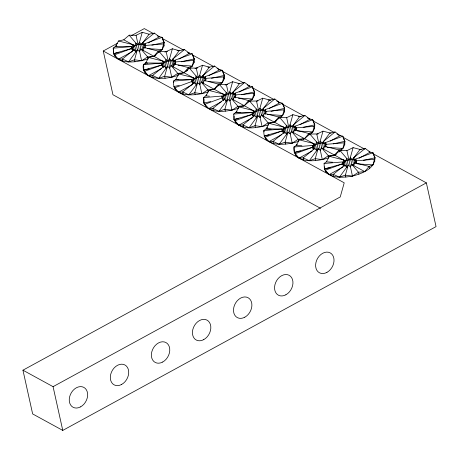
<?xml version="1.0" encoding="UTF-8"?>
<svg xmlns="http://www.w3.org/2000/svg" width="459" height="459" viewBox="0 0 459 459"><rect width="100%" height="100%" fill="white"/><g stroke="black" fill="none" stroke-linecap="round" stroke-linejoin="round"><path stroke-width="0.69" d="M145.205 47.862L145.256 45.475L163.559 43.949L164.144 42.452L162.125 37.357L158.051 36.33M175.327 64.335L175.378 61.954L193.681 60.427L194.266 58.93L192.246 53.835L188.173 52.808M205.448 80.813L205.5 78.432L223.803 76.905L224.388 75.402L222.368 70.307L218.295 69.286M235.57 97.291L235.622 94.91L253.925 93.378L254.51 91.88L252.49 86.785L248.417 85.758M265.692 113.769L265.744 111.382L284.046 109.856L284.632 108.358L282.612 103.264L278.538 102.237M295.803 130.838L295.866 127.86L314.168 126.334L314.754 124.837L312.734 119.742L308.006 118.462M325.924 147.316L325.988 144.338L344.29 142.812L344.875 141.309L342.856 136.214L338.782 135.187M356.041 163.794L356.109 160.816L374.412 159.284L374.997 157.787L372.972 152.692L370.218 152.164L368.961 151.481M113.608 51.534L113.522 53.628C119.667 65.729 137.551 62.022 148.068 58.895L147.626 56.91L140.913 49.01L139.593 51.511L141.613 60.777L134.527 59.802L128.583 61.867L122.461 59.01L118.307 59.245L113.522 53.628L113.23 48.149L116.511 45.498M159.68 52.085L162.142 49.566L164.001 45.94L164.144 42.452L162.566 39.342L162.125 37.357L144.866 43.68L144.436 44.982L145.05 47.759M179.222 85.374L173.766 86.579L178.545 92.202L182.705 91.961L188.827 94.818L194.771 92.752L201.857 93.734L199.837 84.467L201.157 81.966L207.87 89.861L208.311 91.852C197.559 95.581 172.194 99.092 173.473 81.105L175.768 79.464L191.776 79.579L192.178 82.517C193.228 77.313 201.581 75.724 205.552 78.621M190.296 68.058L192.264 66.044L194.123 62.413L194.266 58.93L193.004 56.44M218.949 111.296L226.407 101.238L224.417 99.012L223.602 100.527L222.844 97.05L221.898 96.051L203.595 97.583L203.888 103.057L208.667 108.68L212.827 108.439L218.949 111.296L224.893 109.231L231.979 110.206L229.959 100.946L231.279 98.444L237.992 106.339L238.433 108.33C227.916 111.451 210.033 115.157 203.888 103.057L204.031 99.569L203.595 97.583L206.877 94.933M220.418 84.536L222.386 82.522L224.244 78.891L224.388 75.402L222.81 72.298M234.153 116.047L234.01 119.535C240.155 131.635 258.038 127.929 268.555 124.802L268.113 122.817L261.401 114.916L260.081 117.418L262.1 126.684L255.015 125.709L249.071 127.768L242.949 124.917L238.789 125.152L234.01 119.535L233.711 114.056L236.999 111.405M250.539 101.014L252.507 99.001L254.366 95.369L254.51 91.88L253.248 89.396M280.661 117.493L282.629 115.473L284.488 111.847L284.632 108.358L283.369 105.874M310.29 134.47L312.751 131.951L314.61 128.319L314.754 124.837L312.877 120.401M324.461 166.869L324.375 168.964C329.126 179.165 343.217 177.673 352.466 176.113C361.531 173.628 374.928 169.05 374.997 157.787L373.729 155.303M340.412 150.948L342.873 148.429L344.732 144.797L344.875 141.309L343.607 138.825M131.974 48.614L132.978 44.672L118.531 40.994L115.525 46.508L116.942 46.6M162.096 65.086L163.1 61.15L148.653 57.473L145.027 64.197M193.337 83.354L192.723 80.577L193.222 77.623L178.775 73.945L175.768 79.464L178.597 79.648M222.334 98.042L223.344 94.101L208.897 90.423L205.89 95.937L209.424 96.172M252.456 114.52L253.466 110.579L239.019 106.901L236.012 112.415L240.252 112.69M265.715 139.117L265.273 137.126L282.532 130.804L282.543 131.945L283.587 127.057L269.14 123.379L266.134 128.893L263.833 130.534C262.559 148.521 287.925 145.015 298.677 141.28L298.235 139.289L291.522 131.394L290.203 133.896L292.222 143.162L285.137 142.187L279.192 144.246L273.071 141.395L268.911 141.63L264.132 136.007L282.532 130.804L283.846 133.477M312.699 147.471L313.709 143.529L299.262 139.852L296.256 145.365L293.955 147.012C292.681 164.999 318.047 161.488 328.799 157.758L328.357 155.767L321.644 147.873L320.325 150.374L322.344 159.634L315.258 158.659L309.314 160.725L303.192 157.867L299.033 158.108L294.253 152.486L294.104 147.672M342.821 163.949L343.831 160.007L329.384 156.33L326.378 161.843L324.077 163.484L324.375 168.964L329.155 174.581L333.314 174.345L339.436 177.203L345.38 175.137L352.466 176.113L358.479 172.245L364.75 171.614L369.105 166.445L372.995 164.907L374.412 159.284L374.854 161.275M148.653 57.473L153.897 56.279L158.257 51.11L162.142 49.566L163.559 43.949L164.001 45.94M178.775 73.945L184.019 72.751L188.379 67.582L192.264 66.044L193.681 60.427L194.123 62.413M208.897 90.423L214.141 89.23L218.501 84.06L222.386 82.522L223.803 76.905L224.244 78.891M242.966 106.287L244.263 105.708L248.623 100.538L252.507 99.001L253.925 93.378L254.366 95.369M269.14 123.379L274.384 122.186L278.745 117.011L282.629 115.473L284.046 109.856L284.488 111.847M303.439 139.37L304.506 138.658L308.861 133.489L312.751 131.951L314.168 126.334L314.61 128.319M329.384 156.33L334.628 155.136L338.983 149.967L342.873 148.429L344.29 142.812L344.732 144.797M139.593 51.511L137.339 49.801L134.527 59.802L134.969 61.787M148.165 42.945L159.365 36.829L154.327 33.094L149.083 34.213L142.261 32.302L139.45 42.303L138.079 44.563L134.728 45.791L132.479 47.621L133.093 50.398M169.715 67.989L167.46 66.28L164.649 76.28L165.091 78.265L171.735 77.255L178.19 75.374L177.748 73.388L171.035 65.488L169.715 67.989L171.735 77.255L164.649 76.28L158.705 78.34C150.977 78.082 141.521 74.019 143.351 64.627L145.646 62.986L161.654 63.101L162.601 64.099L163.37 67.571M178.912 59.079L189.487 53.307L184.449 49.566L179.205 50.691L172.383 48.774L169.572 58.775L168.201 61.041L164.85 62.269L162.601 64.099M199.837 84.467L197.582 82.752L194.771 92.752L195.213 94.743M209.034 75.557L219.609 69.785L214.571 66.044L209.327 67.163L202.505 65.253L199.694 75.253L198.322 77.519L199.86 84.462M229.959 100.946L227.704 99.23L224.893 109.231L225.335 111.221M239.156 92.035L249.73 86.258L244.693 82.522L239.449 83.641L232.627 81.731L229.816 91.731L228.444 93.992L225.094 95.22L222.844 97.05M260.081 117.418L257.826 115.708L255.015 125.709L255.456 127.694M270.833 100.314L262.749 98.203L259.937 108.209L258.566 110.47L255.215 111.698L252.966 113.528L253.58 116.305M290.203 133.896L287.948 132.186L285.137 142.187L285.578 144.172M300.955 116.787L292.871 114.681L290.059 124.682L288.688 126.948L285.337 128.176L283.088 130.006L283.702 132.783M320.325 150.374L318.07 148.659L315.258 158.659L315.694 160.65M331.077 133.265L322.993 131.159L320.181 141.16L318.81 143.426L315.459 144.654L313.21 146.478L313.824 149.255M352.466 176.113L350.446 166.846L348.192 165.137L345.38 175.137L345.816 177.128M361.199 149.743L353.114 147.637L350.303 157.638L348.932 159.898L345.581 161.126L343.332 162.956L343.946 165.733M166.083 67.823L164.85 62.269L142.944 50.283L143.81 47.432L158.257 51.11L158.55 52.435M196.354 84.995L194.972 78.747L173.066 66.762L173.932 63.904L188.379 67.582L188.672 68.907M226.476 101.468L225.094 95.22L203.188 83.24L204.054 80.382L218.501 84.06L218.794 85.385M256.598 117.946L255.215 111.698L233.31 99.718L234.176 96.86L248.623 100.538L248.916 101.864M286.72 134.424L285.337 128.176L263.432 116.19L264.298 113.339L278.745 117.011L279.038 118.342M316.842 150.902L315.459 144.654L293.553 132.668L294.42 129.811L308.861 133.489L309.159 134.814M346.964 167.374L345.581 161.126L323.67 149.146L324.542 146.289L338.983 149.967L339.425 151.952M364.75 171.614L353.791 165.624L354.664 162.767L369.105 166.445L369.547 168.43M175.172 64.237L174.558 61.46L174.988 60.158L192.246 53.835L192.688 55.82M205.293 80.709L204.68 77.932L205.11 76.63L222.368 70.307L222.661 71.633M235.57 97.882L234.801 94.411L235.232 93.108L252.49 86.785L252.926 88.776M265.692 114.36L264.923 110.889L265.354 109.586L282.612 103.264L283.048 105.249M295.659 130.144L295.045 127.367L295.476 126.064L312.734 119.742M325.781 146.616L325.161 143.839L325.597 142.537L342.856 136.214L343.292 138.205M355.903 163.094L355.283 160.317L355.719 159.015L372.972 152.692L373.27 154.017M350.446 166.846L351.766 164.351L353.791 165.624M193.75 83.544L194.295 82.54L196.286 84.76L188.827 94.818M284.115 132.972L284.655 131.968L286.646 134.194L279.192 144.246M128.583 61.867L137.339 49.801M162.337 66.222L161.654 63.101L143.351 64.627L143.787 66.618L143.644 70.101L148.429 75.724L152.583 75.488L158.705 78.34L167.46 66.28M196.286 84.76L197.582 82.752M227.704 99.23L226.407 101.238L225.369 101.083M249.071 127.768L257.826 115.708M286.646 134.194L287.948 132.186M309.314 160.725L318.07 148.659M339.436 177.203L348.192 165.137M149.083 34.213L141.63 44.271L143.019 50.519M269.278 108.513L279.852 102.736L274.815 99.001L269.571 100.119L262.118 110.171L263.5 116.425M300.02 124.647L309.974 119.214L304.937 115.473L299.693 116.597L292.24 126.65L293.622 132.898M271.08 129.214L266.134 128.893L267.614 127.378M297.243 144.361L296.256 145.365L301.907 145.738M118.531 40.994L123.775 39.801L129.163 35.194L136.059 35.297L142.261 32.302M167.506 51.574L159.284 51.666L153.897 56.279L147.626 56.91L141.613 60.777M197.628 68.052L189.406 68.144L184.019 72.751L177.748 73.388L171.735 77.255M227.75 84.525L219.522 84.622L214.141 89.23L207.87 89.861L201.857 93.734M239.019 106.901L244.263 105.708L249.644 101.1L257.872 101.003M292.871 114.681L286.663 117.682L279.766 117.573L274.384 122.186L268.113 122.817L262.1 126.684M318.116 133.959L309.888 134.051L304.506 138.658L303.21 139.243M353.114 147.637L346.906 150.638L340.01 150.529L334.628 155.136L328.357 155.767L322.344 159.634M154.327 33.094L142.738 42.515L141.63 44.271L138.079 44.563L135.875 43.089L129.163 35.194M184.449 49.566L172.859 58.993L171.752 60.743L173.135 66.991M194.295 82.54L182.705 91.961L183.147 93.952M214.571 66.044L202.981 75.471L201.874 77.221L203.257 83.469M224.417 99.012L212.827 108.439L213.269 110.43M244.693 82.522L233.103 91.943L231.996 93.699L233.379 99.947M274.815 99.001L263.225 108.422L262.118 110.171L258.566 110.47L256.363 108.995L249.644 101.1M284.655 131.968L273.071 141.395L273.512 143.38M304.937 115.473L293.347 124.9L292.24 126.65L288.688 126.948L286.485 125.473L279.766 117.573M330.141 141.125L340.096 135.692L335.059 131.951L323.469 141.378L322.361 143.128L323.589 148.682M359.018 158.28L370.218 152.164L365.18 148.429L353.591 157.85L352.483 159.606L353.711 165.16M156.031 54.862L153.897 56.279L155.194 55.694M186.153 71.34L187.754 70.279M215.741 88.168L214.141 89.23L215.432 88.65M276.519 120.769L274.384 122.186L275.675 121.601M333.561 155.842L336.757 153.725M231.979 110.206L237.992 106.339L244.263 105.708M292.222 143.162L298.235 139.289L304.506 138.658L299.262 139.852M320.566 208.323L112.943 94.749L103.246 51.006L117.556 43.198M131.24 35.727L144.304 28.59L153.719 33.742M118.307 59.245L132.617 51.437M148.429 75.724L161.493 68.592M178.545 92.202L192.855 84.387M208.667 108.68L221.737 101.542M238.789 125.152L252.479 117.682M268.911 141.63L281.975 134.498M299.033 158.108L312.097 150.977M329.155 174.581L342.844 167.11M372.714 153.53L426.354 182.871L436.05 226.614L62.768 430.41L32.646 413.932L22.95 370.189L340.239 196.963L344.216 182.82L103.246 51.006M22.95 370.189L53.072 386.667L426.354 182.871M164.89 52.154L172.383 48.774M195.012 68.626L202.505 65.253M225.134 85.104L232.627 81.731M262.749 98.203L256.547 101.204L260.104 117.412M322.993 131.159L316.785 134.16L320.348 150.368M333.332 155.721L335.919 154.557M163.094 67.037L162.044 64.897L144.786 71.22L145.228 73.21M193.216 83.515L192.166 81.375L174.908 87.698L175.349 89.689M253.724 117.005L252.41 114.325L235.151 120.654L235.593 122.639M313.704 149.422L312.654 147.282L295.395 153.604L295.837 155.595M344.089 166.433L342.775 163.76L325.517 170.082L325.959 172.068M162.044 64.897L143.644 70.101L149.1 68.902M252.41 114.325L234.01 119.535L238.783 118.479M312.654 147.282L294.253 152.486L300.393 151.131M342.775 163.76L324.375 168.964L330.514 167.61M118.979 52.424L113.522 53.628L131.922 48.425L132.972 50.559M151.872 45.16L164.144 42.452M181.316 61.787L194.266 58.93M211.433 78.265L224.388 75.402M203.888 103.057L210.71 101.554M241.554 94.738L254.51 91.88M270.999 111.365L284.632 108.358M264.132 136.007L268.905 134.957M303.164 127.39L314.754 124.837M333.286 143.868L344.875 141.309M363.408 160.346L374.997 157.787M335.059 131.951L329.814 133.07L322.361 143.128L318.81 143.426L316.607 141.946L309.888 134.051M365.18 148.429L359.936 149.548L352.483 159.606L348.932 159.898L346.729 158.424L340.01 150.529M132.479 47.621L131.532 46.623L113.23 48.149L113.666 50.14M192.723 80.577L191.776 79.579L173.473 81.105L173.766 82.431M233.711 114.056L252.02 112.53L252.966 113.528M283.088 130.006L282.142 129.008L263.833 130.534L264.132 131.859M293.955 147.012L312.258 145.48L313.21 146.478M324.077 163.484L342.38 161.958L343.332 162.956M177.076 50.714L179.205 50.691L171.752 60.743L168.201 61.041L165.997 59.567L159.284 51.666M207.91 67.18L209.327 67.163L201.874 77.221L199.694 75.253L201.208 82.104M158.705 78.34L165.091 78.265M238.032 83.658L239.449 83.641L231.996 93.699L228.444 93.992L226.241 92.517L219.522 84.622M268.154 100.137L269.571 100.119M298.275 116.615L299.693 116.597M115.525 46.508L131.532 46.623L132.278 50.002M236.012 112.415L252.02 112.53L252.766 115.909M266.134 128.893L282.142 129.008L282.824 132.129M147.31 48.597L162.142 49.566M145.646 62.986L147.769 63.124M178.138 65.121L192.264 66.044M208.26 81.593L222.386 82.522M238.382 98.071L252.507 99.001M267.092 114.457L282.629 115.473M297.214 130.93L312.751 131.951M327.336 147.408L342.873 148.429M326.378 161.843L332.735 162.262M357.458 163.886L372.995 164.907M145.566 45.946L144.866 43.68L145.308 45.665L144.436 44.982L141.63 44.271L139.45 42.303L141.12 49.842M175.688 62.424L174.988 60.158L175.43 62.143L174.558 61.46L171.752 60.743L169.572 58.775L171.087 65.626M235.926 95.38L235.232 93.108L235.674 95.099L234.801 94.411L231.996 93.699L229.816 91.731L231.33 98.576M265.795 111.571L264.923 110.889L262.118 110.171L259.937 108.209L261.607 115.748M296.221 129.438L295.476 126.064L296.348 128.899L295.045 127.367L292.24 126.65L290.059 124.682L291.729 132.226M326.119 144.241L325.597 142.537L326.039 144.528L325.161 143.839L322.361 143.128L320.181 141.16L321.851 148.705M356.155 161.006L355.283 160.317L352.483 159.606L350.303 157.638L351.973 165.177M157.483 35.802L159.365 36.829M162.503 38.545L183.21 49.876M187.605 52.274L189.487 53.307M192.625 55.023L213.963 66.693M217.101 68.408L220.865 70.468M222.122 71.156L243.454 82.827M247.223 84.886L249.73 86.258M252.869 87.979L273.575 99.305M276.714 101.02L279.852 102.736M282.36 104.107L303.697 115.783M307.461 117.843L309.974 119.214M313.113 120.929L333.819 132.255M336.958 133.971L340.096 135.692M343.234 137.407L364.566 149.077M123.775 39.801L134.728 45.791L136.111 52.039M321.644 147.873L323.67 149.146M291.522 131.394L293.553 132.668M261.401 114.916L263.432 116.19M231.279 98.444L233.31 99.718M201.157 81.966L203.188 83.24M171.035 65.488L173.066 66.762M140.913 49.01L142.944 50.283M234.176 96.86L235.094 97.543M204.054 80.382L204.972 81.065M174.856 64.593L173.932 63.904L174.225 65.23M143.81 47.432L144.734 48.115M346.889 167.145L344.898 164.919L333.314 174.345L333.756 176.336M316.767 150.667L314.776 148.446L303.192 157.867L303.634 159.858M256.524 117.716L254.533 115.49L242.949 124.917L243.39 126.902M166.164 68.288L164.173 66.062L152.583 75.488L153.025 77.473M136.042 51.81L134.051 49.583L122.461 59.01L122.903 60.995M351.766 164.351L358.479 172.245L358.921 174.231M189.406 68.144L196.119 76.045L198.322 77.519L196.303 68.253M355.283 160.317L353.591 157.85L354.801 163.312M325.161 143.839L323.469 141.378L324.679 146.834M295.045 127.367L293.347 124.9L294.558 130.362M264.923 110.889L263.225 108.422L264.436 113.884M234.801 94.411L233.103 91.943L234.314 97.406M204.68 77.932L202.981 75.471L204.037 80.233M174.558 61.46L172.859 58.993L174.225 65.149M144.436 44.982L142.738 42.515L143.948 47.977M223.602 100.527L222.288 97.853L205.03 104.176L205.471 106.161M296.348 128.899L295.866 127.86L296.307 129.851M205.5 78.432L205.982 79.47M356.413 161.281L355.719 159.015L356.465 162.394M266.048 111.853L265.354 109.586L266.036 112.707M205.804 78.902L205.11 76.63L205.856 80.009M350.469 166.846L346.906 150.638M348.243 165.274L346.729 158.424L345.581 161.126L343.831 160.007L345.197 166.244M343.217 165.745L342.38 161.958L342.701 164.311M318.276 149.491L316.607 141.946L315.459 144.654L313.709 143.529L314.92 148.991M313.095 149.267L312.258 145.48L312.579 147.832M290.226 133.89L286.663 117.682M288.154 133.012L286.485 125.473L285.337 128.176L283.587 127.057L284.953 133.208M258.033 116.54L256.363 108.995L255.215 111.698L253.466 110.579L254.676 116.035M229.982 100.94L226.425 84.731M227.911 100.062L226.241 92.517L225.094 95.22L223.344 94.101L224.554 99.563M222.644 99.431L221.898 96.051L222.219 98.404M197.789 83.584L196.119 76.045L194.972 78.747L193.222 77.623L194.432 83.085M191.776 79.579L192.677 83.647M169.738 67.984L166.181 51.775M167.673 67.106L165.997 59.567L164.85 62.269L163.1 61.15L164.311 66.607M139.616 51.506L136.059 35.297M137.396 49.939L135.875 43.089L134.728 45.791L132.978 44.672L134.344 50.909M132.215 49.75L131.922 48.425L114.664 54.747L115.106 56.732M53.072 386.667L62.768 430.41M282.142 129.008L282.383 130.769M252.02 112.53L252.341 114.882M161.654 63.101L161.975 65.453M131.532 46.623L131.853 48.975M192.166 81.375L192.178 82.517M80.566 406.875A11.309 8.474 -61.3 0 0 85.15 388.32A11.309 8.474 -61.3 0 0 69.636 396.794A11.309 8.474 -61.3 0 0 80.566 406.875M121.629 384.453A11.309 8.474 -61.3 0 0 126.214 365.903A11.309 8.474 -61.3 0 0 110.694 374.378A11.309 8.474 -61.3 0 0 121.629 384.453M162.687 362.036A11.309 8.474 -61.3 0 0 167.271 343.487A11.309 8.474 -61.3 0 0 151.757 351.955A11.309 8.474 -61.3 0 0 162.687 362.036M203.75 339.62A11.309 8.474 -61.3 0 0 208.334 321.07A11.309 8.474 -61.3 0 0 192.814 329.539A11.309 8.474 -61.3 0 0 203.75 339.62M244.808 317.203A11.309 8.474 -61.3 0 0 249.398 298.654A11.309 8.474 -61.3 0 0 233.878 307.123A11.309 8.474 -61.3 0 0 244.808 317.203M285.871 294.787A11.309 8.474 -61.3 0 0 290.455 276.232A11.309 8.474 -61.3 0 0 274.941 284.706A11.309 8.474 -61.3 0 0 285.871 294.787M326.934 272.371A11.309 8.474 -61.3 0 0 331.518 253.816A11.309 8.474 -61.3 0 0 315.999 262.29A11.309 8.474 -61.3 0 0 326.934 272.371"/></g></svg>
